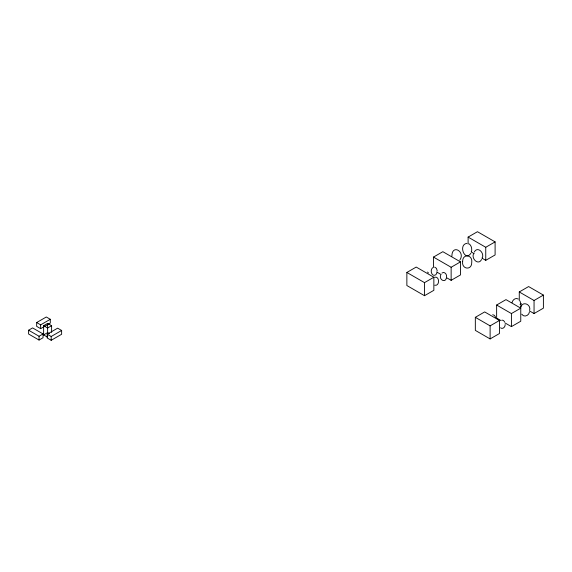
<?xml version="1.0" encoding="UTF-8"?>
<svg xmlns="http://www.w3.org/2000/svg" width="572" height="572" viewBox="0 0 572 572"><rect width="100%" height="100%" fill="white"/><g stroke="black" fill="none" stroke-linecap="round" stroke-linejoin="round"><path stroke-width="0.86" d="M520.692 306.95L520.92 305.198M440.69 275.168C438.695 279.358 445.231 283.476 446.432 278.042M471.507 251.773C472.122 248.963 471.557 245.61 469.097 243.851M473.587 253.632C471.092 258.673 478.356 265.866 481.595 259.509M482.246 257.972C484.741 252.924 477.47 245.731 474.231 252.088M505.162 324.538C505.426 326.877 502.681 329.665 500.543 327.813M437.108 272.665L435.843 274.774L434.091 275.382M512.033 302.617C512.562 299.885 515.594 297.404 518.282 299.034M520.77 307.657C521.936 300.636 531.245 304.039 529.658 310.246M529.436 311.997C529 315.694 523.866 317.775 521.778 314.178M459.774 260.146C465.815 251.687 451.844 243.615 451.894 256.213M470.863 253.31C464.907 262.226 457.907 244.566 466.959 243.329M432.639 267.675C430.537 269.619 430.695 273.945 433.426 275.225M441.963 273.058C444.33 271.071 447.111 274.431 446.582 276.884M36.658 322.551L46.303 316.988L50.293 319.29L50.293 323.094L40.655 328.657L36.658 326.355L36.658 322.551L40.655 324.86L50.293 319.29M28.6 330.216L32.597 327.913L43.043 333.941L43.043 337.745L39.046 340.054L28.6 334.019L28.6 330.216L39.046 336.25L43.043 333.941M47.619 323.387L47.619 337.223L43.622 334.92L43.622 325.697L47.619 323.387L51.609 325.697L51.609 332.403M51.609 325.697L47.619 327.999L43.622 325.697M43.622 334.92L47.619 332.611L49.614 333.769M47.19 334.191L57.636 328.164L61.633 330.466L61.633 334.27L51.187 340.297L47.19 337.995L47.19 334.191L51.187 336.5L61.633 330.466M406.864 272.458L416.209 267.06L433.855 277.248L433.855 290.311L424.503 295.703L406.864 285.521L406.864 272.458L424.503 282.639L433.855 277.248M433.49 267.532L433.49 257.085L442.842 251.687L460.481 261.869L460.481 274.932L451.136 280.33L446.532 277.677M468.111 244.065L468.111 237.094L477.456 231.703L495.102 241.885L495.102 254.948L485.75 260.346L481.917 258.129M433.49 257.085L451.136 267.267L460.481 261.869M468.111 237.094L485.75 247.283L495.102 241.885M475.332 317.324L484.677 311.926L499.463 320.463L499.463 333.526L490.118 338.924L475.332 330.387L475.332 317.324L490.118 325.861L499.463 320.463M501.065 320.649L496.632 318.089L496.632 305.026L505.977 299.628L520.763 308.165L520.763 321.228L511.418 326.626L504.761 322.787M519.269 300.665L519.269 291.956L528.614 286.558L543.4 295.095L543.4 308.158L534.055 313.556L529.615 310.996M519.984 304.604L521.421 303.775M496.632 305.026L511.418 313.563L520.763 308.165M519.269 291.956L534.055 300.493L543.4 295.095M434.756 277.22C439.825 275.969 439.825 286.465 434.756 285.221M492.678 314.729L494.422 315.336L495.695 317.446M501.994 320.113L503.417 320.456L504.583 321.807M434.67 267.124L436.443 268.339L437.258 270.949M471.178 251.93L474.245 253.703M436.558 271.914L441.162 274.574M427.52 272.029L428.457 272.951M520.048 301.072L520.92 304.368M534.055 300.493L534.055 313.556M511.418 313.563L511.418 326.626M490.118 325.861L490.118 338.924M485.75 247.283L485.75 260.346M451.136 267.267L451.136 280.33M424.503 282.639L424.503 295.703M51.187 336.5L51.187 340.297M40.655 324.86L40.655 328.657M39.046 336.25L39.046 340.054M462.634 261.576C461.468 269.433 471.957 270.706 471.736 262.412C472.908 254.554 462.419 253.289 462.634 261.576"/></g></svg>
